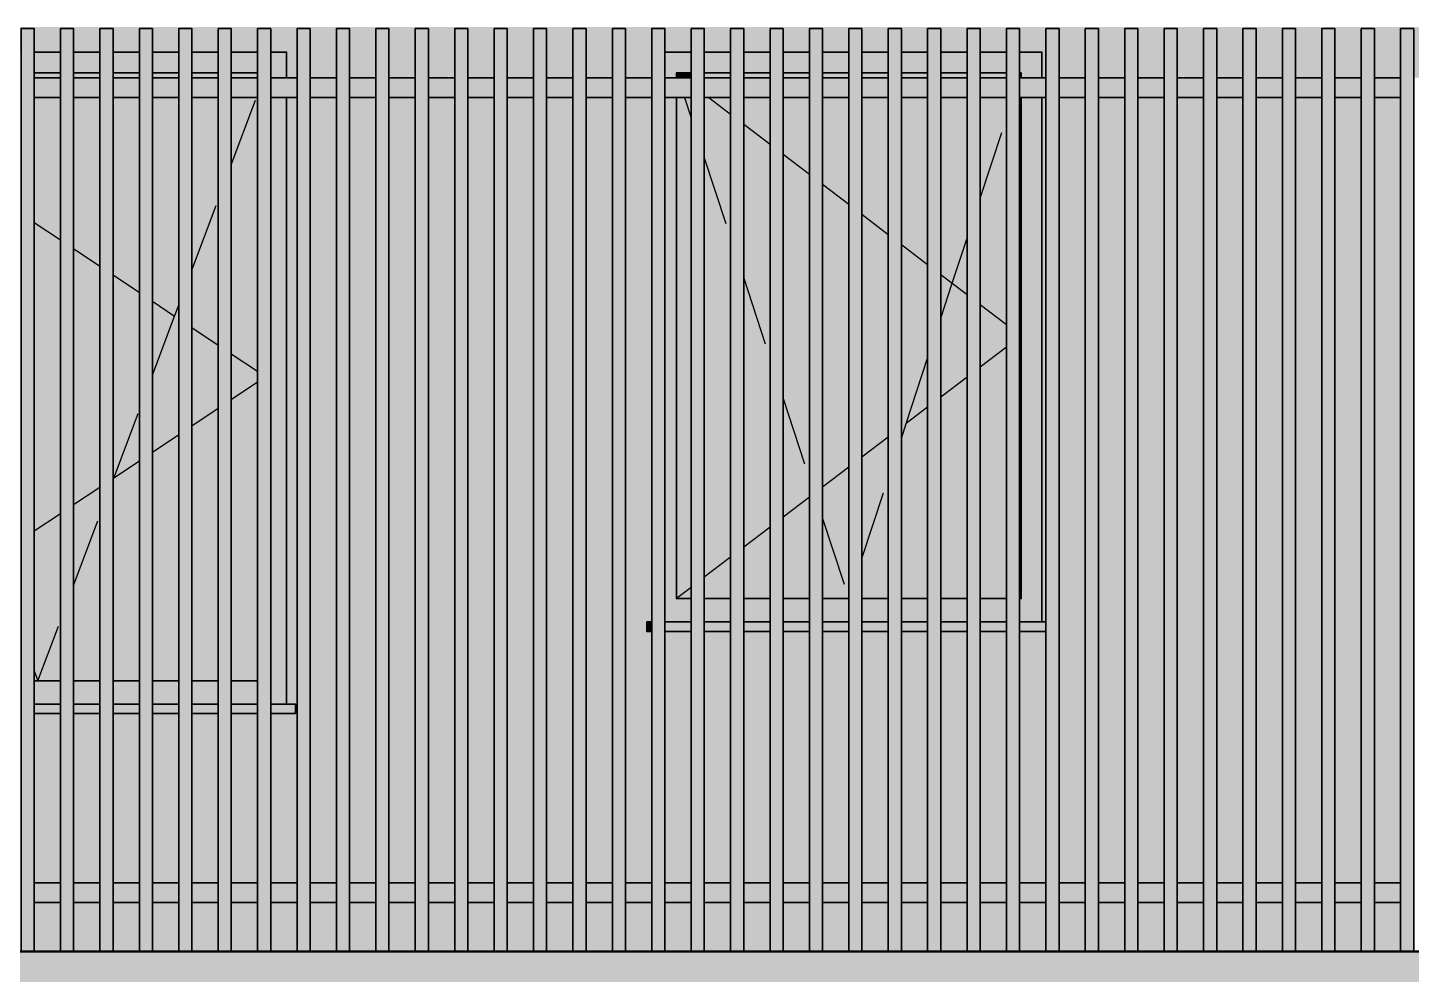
# Model space of a CAD drawing. Header units: metres. Extents: x -13 to 135, y -1 to 10.
# Drawn here: x -5.928 to -1.715, y 6.082 to 8.963 of the extents above; entities that cross this region are included whole.
import ezdxf

# ---------------------------------------------------------------- set-up
doc = ezdxf.new("R2010")
doc.units = ezdxf.units.M
doc.linetypes.add('KRESKOWA', pattern=[5.25, 4.2, -1.05])
doc.layers.add('A-ELEWACJE', color=7, linetype='Continuous', lineweight=35)

msp = doc.modelspace()

# ---------------------------------------------------------------- hatches: boundary and pattern name
at = {"layer": 'A-ELEWACJE', "true_color": 0x606060}
for points in [[(-9.4275, 8.965), (4.1625, 8.965), (4.1625, 8.96), (4.1325, 8.96), (4.1325, 8.81), (4.0525, 8.81), (4.0525, 8.96), (4.0125, 8.96), (4.0125, 8.81), (3.9325, 8.81), (3.9325, 8.96), (3.8925, 8.96), (3.8925, 8.81), (3.8125, 8.81), (3.8125, 8.96), (3.7725, 8.96), (3.7725, 8.81), (3.6925, 8.81), (3.6925, 8.96), (3.6525, 8.96), (3.6525, 8.81), (3.5725, 8.81), (3.5725, 8.96), (3.5325, 8.96), (3.5325, 8.81), (3.4525, 8.81), (3.4525, 8.96), (3.4125, 8.96), (3.4125, 8.81), (3.3325, 8.81), (3.3325, 8.96), (3.2925, 8.96), (3.2925, 8.81), (3.2605, 8.81), (3.2605, 8.888), (3.2125, 8.888), (3.2125, 8.96), (3.1725, 8.96), (3.1725, 8.888), (3.0925, 8.888), (3.0925, 8.96), (3.0525, 8.96), (3.0525, 8.888), (2.9725, 8.888), (2.9725, 8.96), (2.9325, 8.96), (2.9325, 8.888), (2.8525, 8.888), (2.8525, 8.96), (2.8125, 8.96), (2.8125, 8.888), (2.7325, 8.888), (2.7325, 8.96), (2.6925, 8.96), (2.6925, 8.888), (2.6125, 8.888), (2.6125, 8.96), (2.5725, 8.96), (2.5725, 8.888), (2.4925, 8.888), (2.4925, 8.96), (2.4525, 8.96), (2.4525, 8.888), (2.3725, 8.888), (2.3725, 8.96), (2.3325, 8.96), (2.3325, 8.888), (2.2525, 8.888), (2.2525, 8.96), (2.2125, 8.96), (2.2125, 8.888), (2.1325, 8.888), (2.1325, 8.96), (2.0925, 8.96), (2.0925, 8.888), (2.0125, 8.888), (2.0125, 8.96), (1.9725, 8.96), (1.9725, 8.888), (1.8925, 8.888), (1.8925, 8.96), (1.8525, 8.96), (1.8525, 8.888), (1.7725, 8.888), (1.7725, 8.96), (1.7325, 8.96), (1.7325, 8.888), (1.6525, 8.888), (1.6525, 8.96), (1.6125, 8.96), (1.6125, 8.888), (1.5325, 8.888), (1.5325, 8.96), (1.4925, 8.96), (1.4925, 8.888), (1.4125, 8.888), (1.4125, 8.96), (1.3725, 8.96), (1.3725, 8.888), (1.2925, 8.888), (1.2925, 8.96), (1.2525, 8.96), (1.2525, 8.888), (1.1725, 8.888), (1.1725, 8.96), (1.1325, 8.96), (1.1325, 8.888), (1.0525, 8.888), (1.0525, 8.96), (1.0125, 8.96), (1.0125, 8.888), (0.9325, 8.888), (0.9325, 8.96), (0.8925, 8.96), (0.8925, 8.888), (0.8845, 8.888), (0.8845, 8.81), (0.8125, 8.81), (0.8125, 8.96), (0.7725, 8.96), (0.7725, 8.81), (0.6925, 8.81), (0.6925, 8.96), (0.6525, 8.96), (0.6525, 8.81), (0.5725, 8.81), (0.5725, 8.96), (0.5325, 8.96), (0.5325, 8.81), (0.4525, 8.81), (0.4525, 8.96), (0.4125, 8.96), (0.4125, 8.81), (0.3325, 8.81), (0.3325, 8.96), (0.2925, 8.96), (0.2925, 8.81), (0.2125, 8.81), (0.2125, 8.96), (0.1725, 8.96), (0.1725, 8.81), (0.0925, 8.81), (0.0925, 8.96), (0.0525, 8.96), (0.0525, 8.81), (-0.0275, 8.81), (-0.0275, 8.96), (-0.0675, 8.96), (-0.0675, 8.81), (-0.1475, 8.81), (-0.1475, 8.96), (-0.1875, 8.96), (-0.1875, 8.81), (-0.2675, 8.81), (-0.2675, 8.96), (-0.3075, 8.96), (-0.3075, 8.81), (-0.3875, 8.81), (-0.3875, 8.96), (-0.4275, 8.96), (-0.4275, 8.81), (-0.5075, 8.81), (-0.5075, 8.96), (-0.5475, 8.96), (-0.5475, 8.81), (-0.6275, 8.81), (-0.6275, 8.96), (-0.6675, 8.96), (-0.6675, 8.81), (-0.7475, 8.81), (-0.7475, 8.96), (-0.7875, 8.96), (-0.7875, 8.81), (-0.8675, 8.81), (-0.8675, 8.96), (-0.9075, 8.96), (-0.9075, 8.81), (-0.9875, 8.81), (-0.9875, 8.96), (-1.0275, 8.96), (-1.0275, 8.81), (-1.1075, 8.81), (-1.1075, 8.96), (-1.1475, 8.96), (-1.1475, 8.81), (-1.2275, 8.81), (-1.2275, 8.96), (-1.2675, 8.96), (-1.2675, 8.81), (-1.3475, 8.81), (-1.3475, 8.96), (-1.3875, 8.96), (-1.3875, 8.81), (-1.4675, 8.81), (-1.4675, 8.96), (-1.5075, 8.96), (-1.5075, 8.81), (-1.5875, 8.81), (-1.5875, 8.96), (-1.6275, 8.96), (-1.6275, 8.81), (-1.7075, 8.81), (-1.7075, 8.96), (-1.7475, 8.96), (-1.7475, 8.81), (-1.8275, 8.81), (-1.8275, 8.96), (-1.8675, 8.96), (-1.8675, 8.81), (-1.9475, 8.81), (-1.9475, 8.96), (-1.9875, 8.96), (-1.9875, 8.81), (-2.0675, 8.81), (-2.0675, 8.96), (-2.1075, 8.96), (-2.1075, 8.81), (-2.1875, 8.81), (-2.1875, 8.96), (-2.2275, 8.96), (-2.2275, 8.81), (-2.3075, 8.81), (-2.3075, 8.96), (-2.3475, 8.96), (-2.3475, 8.81), (-2.4275, 8.81), (-2.4275, 8.96), (-2.4675, 8.96), (-2.4675, 8.81), (-2.5475, 8.81), (-2.5475, 8.96), (-2.5875, 8.96), (-2.5875, 8.81), (-2.6675, 8.81), (-2.6675, 8.96), (-2.7075, 8.96), (-2.7075, 8.81), (-2.7875, 8.81), (-2.7875, 8.96), (-2.8275, 8.96), (-2.8275, 8.81), (-2.8395, 8.81), (-2.8395, 8.888), (-2.9075, 8.888), (-2.9075, 8.96), (-2.9475, 8.96), (-2.9475, 8.888), (-3.0275, 8.888), (-3.0275, 8.96), (-3.0675, 8.96), (-3.0675, 8.888), (-3.1475, 8.888), (-3.1475, 8.96), (-3.1875, 8.96), (-3.1875, 8.888), (-3.2675, 8.888), (-3.2675, 8.96), (-3.3075, 8.96), (-3.3075, 8.888), (-3.3875, 8.888), (-3.3875, 8.96), (-3.4275, 8.96), (-3.4275, 8.888), (-3.5075, 8.888), (-3.5075, 8.96), (-3.5475, 8.96), (-3.5475, 8.888), (-3.6275, 8.888), (-3.6275, 8.96), (-3.6675, 8.96), (-3.6675, 8.888), (-3.7475, 8.888), (-3.7475, 8.96), (-3.7875, 8.96), (-3.7875, 8.888), (-3.8675, 8.888), (-3.8675, 8.96), (-3.9075, 8.96), (-3.9075, 8.888), (-3.9875, 8.888), (-3.9875, 8.96), (-4.0275, 8.96), (-4.0275, 8.81), (-4.1075, 8.81), (-4.1075, 8.96), (-4.1475, 8.96), (-4.1475, 8.81), (-4.2275, 8.81), (-4.2275, 8.96), (-4.2675, 8.96), (-4.2675, 8.81), (-4.3475, 8.81), (-4.3475, 8.96), (-4.3875, 8.96), (-4.3875, 8.81), (-4.4675, 8.81), (-4.4675, 8.96), (-4.5075, 8.96), (-4.5075, 8.81), (-4.5875, 8.81), (-4.5875, 8.96), (-4.6275, 8.96), (-4.6275, 8.81), (-4.7075, 8.81), (-4.7075, 8.96), (-4.7475, 8.96), (-4.7475, 8.81), (-4.8275, 8.81), (-4.8275, 8.96), (-4.8675, 8.96), (-4.8675, 8.81), (-4.9475, 8.81), (-4.9475, 8.96), (-4.9875, 8.96), (-4.9875, 8.81), (-5.0675, 8.81), (-5.0675, 8.96), (-5.1075, 8.96), (-5.1075, 8.81), (-5.1395, 8.81), (-5.1395, 8.888), (-5.1875, 8.888), (-5.1875, 8.96), (-5.2275, 8.96), (-5.2275, 8.888), (-5.3075, 8.888), (-5.3075, 8.96), (-5.3475, 8.96), (-5.3475, 8.888), (-5.4275, 8.888), (-5.4275, 8.96), (-5.4675, 8.96), (-5.4675, 8.888), (-5.5475, 8.888), (-5.5475, 8.96), (-5.5875, 8.96), (-5.5875, 8.888), (-5.6675, 8.888), (-5.6675, 8.96), (-5.7075, 8.96), (-5.7075, 8.888), (-5.7875, 8.888), (-5.7875, 8.96), (-5.8275, 8.96), (-5.8275, 8.888), (-5.9075, 8.888), (-5.9075, 8.96), (-5.9475, 8.96), (-5.9475, 8.888), (-6.0275, 8.888), (-6.0275, 8.96), (-6.0675, 8.96), (-6.0675, 8.888), (-6.1475, 8.888), (-6.1475, 8.96), (-6.1875, 8.96), (-6.1875, 8.888), (-6.2675, 8.888), (-6.2675, 8.96), (-6.3075, 8.96), (-6.3075, 8.888), (-6.3875, 8.888), (-6.3875, 8.96), (-6.4275, 8.96), (-6.4275, 8.888), (-6.5075, 8.888), (-6.5075, 8.96), (-6.5475, 8.96), (-6.5475, 8.888), (-6.6275, 8.888), (-6.6275, 8.96), (-6.6675, 8.96), (-6.6675, 8.888), (-6.7475, 8.888), (-6.7475, 8.96), (-6.7875, 8.96), (-6.7875, 8.888), (-6.8675, 8.888), (-6.8675, 8.96), (-6.9075, 8.96), (-6.9075, 8.888), (-6.9875, 8.888), (-6.9875, 8.96), (-7.0275, 8.96), (-7.0275, 8.888), (-7.1075, 8.888), (-7.1075, 8.96), (-7.1475, 8.96), (-7.1475, 8.888), (-7.2275, 8.888), (-7.2275, 8.96), (-7.2675, 8.96), (-7.2675, 8.888), (-7.3475, 8.888), (-7.3475, 8.96), (-7.3875, 8.96), (-7.3875, 8.888), (-7.4675, 8.888), (-7.4675, 8.96), (-7.5075, 8.96), (-7.5075, 8.888), (-7.5875, 8.888), (-7.5875, 8.96), (-7.6275, 8.96), (-7.6275, 8.888), (-7.7075, 8.888), (-7.7075, 8.96), (-7.7475, 8.96), (-7.7475, 8.888), (-7.8275, 8.888), (-7.8275, 8.96), (-7.8675, 8.96), (-7.8675, 8.888), (-7.9475, 8.888), (-7.9475, 8.96), (-7.9875, 8.96), (-7.9875, 8.888), (-8.0675, 8.888), (-8.0675, 8.96), (-8.1075, 8.96), (-8.1075, 8.888), (-8.1155, 8.888), (-8.1155, 8.81), (-8.1875, 8.81), (-8.1875, 8.96), (-8.2275, 8.96), (-8.2275, 8.81), (-8.3075, 8.81), (-8.3075, 8.96), (-8.3475, 8.96), (-8.3475, 8.81), (-8.4275, 8.81), (-8.4275, 8.96), (-8.4675, 8.96), (-8.4675, 8.81), (-8.5475, 8.81), (-8.5475, 8.96), (-8.5875, 8.96), (-8.5875, 8.81), (-8.6675, 8.81), (-8.6675, 8.96), (-8.7075, 8.96), (-8.7075, 8.81), (-8.7875, 8.81), (-8.7875, 8.96), (-8.8275, 8.96), (-8.8275, 8.81), (-8.9075, 8.81), (-8.9075, 8.96), (-8.9475, 8.96), (-8.9475, 8.81), (-9.0275, 8.81), (-9.0275, 8.96), (-9.0675, 8.96), (-9.0675, 8.81), (-9.1475, 8.81), (-9.1475, 8.96), (-9.1875, 8.96), (-9.1875, 8.81), (-9.2675, 8.81), (-9.2675, 8.96), (-9.3075, 8.96), (-9.3075, 8.81), (-9.3875, 8.81), (-9.3875, 8.96), (-9.4275, 8.96)], [(-5.1395, 8.75), (-5.1075, 8.75), (-5.1075, 6.36), (-5.1875, 6.36), (-5.1875, 6.875), (-5.1125, 6.875), (-5.1125, 6.904), (-5.1395, 6.904)], [(-5.0675, 8.75), (-4.9875, 8.75), (-4.9875, 6.36), (-5.0675, 6.36)], [(-4.9475, 8.75), (-4.8675, 8.75), (-4.8675, 6.36), (-4.9475, 6.36)], [(-4.8275, 8.75), (-4.7475, 8.75), (-4.7475, 6.36), (-4.8275, 6.36)], [(-4.7075, 8.75), (-4.6275, 8.75), (-4.6275, 6.36), (-4.7075, 6.36)], [(-4.5875, 8.75), (-4.5075, 8.75), (-4.5075, 6.36), (-4.5875, 6.36)], [(-4.4675, 8.75), (-4.3875, 8.75), (-4.3875, 6.36), (-4.4675, 6.36)], [(-4.3475, 8.75), (-4.2675, 8.75), (-4.2675, 6.36), (-4.3475, 6.36)], [(-4.2275, 8.75), (-4.1475, 8.75), (-4.1475, 6.36), (-4.2275, 6.36)], [(-4.1075, 8.75), (-4.0275, 8.75), (-4.0275, 7.154), (-4.0425, 7.154), (-4.0425, 7.125), (-4.0275, 7.125), (-4.0275, 6.36), (-4.1075, 6.36)], [(-2.8395, 8.75), (-2.8275, 8.75), (-2.8275, 7.154), (-2.8395, 7.154)], [(-2.7875, 8.75), (-2.7075, 8.75), (-2.7075, 6.36), (-2.7875, 6.36)], [(-2.5875, 8.75), (-2.5875, 6.36), (-2.6675, 6.36), (-2.6675, 8.75)], [(-2.4675, 8.75), (-2.4675, 6.36), (-2.5475, 6.36), (-2.5475, 8.75)], [(-2.3475, 8.75), (-2.3475, 6.36), (-2.4275, 6.36), (-2.4275, 8.75)], [(-2.2275, 8.75), (-2.2275, 6.36), (-2.3075, 6.36), (-2.3075, 8.75)], [(-2.1075, 8.75), (-2.1075, 6.36), (-2.1875, 6.36), (-2.1875, 8.75)], [(-1.9875, 8.75), (-1.9875, 6.36), (-2.0675, 6.36), (-2.0675, 8.75)], [(-1.8675, 8.75), (-1.8675, 6.36), (-1.9475, 6.36), (-1.9475, 8.75)], [(-1.7475, 8.75), (-1.7475, 6.36), (-1.8275, 6.36), (-1.8275, 8.75)], [(-3.9875, 7.125), (-3.9075, 7.125), (-3.9075, 6.36), (-3.9875, 6.36)], [(-3.7875, 7.125), (-3.7875, 6.36), (-3.8675, 6.36), (-3.8675, 7.125)], [(-3.7475, 7.125), (-3.6675, 7.125), (-3.6675, 6.36), (-3.7475, 6.36)], [(-3.6275, 7.125), (-3.5475, 7.125), (-3.5475, 6.36), (-3.6275, 6.36)], [(-3.5075, 7.125), (-3.4275, 7.125), (-3.4275, 6.36), (-3.5075, 6.36)], [(-3.3875, 7.125), (-3.3075, 7.125), (-3.3075, 6.36), (-3.3875, 6.36)], [(-3.2675, 7.125), (-3.1875, 7.125), (-3.1875, 6.36), (-3.2675, 6.36)], [(-3.0675, 7.125), (-3.0675, 6.36), (-3.1475, 6.36), (-3.1475, 7.125)], [(-2.9475, 7.125), (-2.9475, 6.36), (-3.0275, 6.36), (-3.0275, 7.125)], [(-2.8275, 7.125), (-2.8275, 6.36), (-2.9075, 6.36), (-2.9075, 7.125)], [(-5.9075, 6.875), (-5.8275, 6.875), (-5.8275, 6.36), (-5.9075, 6.36)], [(-5.7875, 6.875), (-5.7075, 6.875), (-5.7075, 6.36), (-5.7875, 6.36)], [(-5.6675, 6.875), (-5.5875, 6.875), (-5.5875, 6.36), (-5.6675, 6.36)], [(-5.5475, 6.875), (-5.4675, 6.875), (-5.4675, 6.36), (-5.5475, 6.36)], [(-5.4275, 6.875), (-5.3475, 6.875), (-5.3475, 6.36), (-5.4275, 6.36)], [(-5.3075, 6.875), (-5.2275, 6.875), (-5.2275, 6.36), (-5.3075, 6.36)], [(-5.9075, 6.3), (-5.8275, 6.3), (-5.8275, 6.152), (-5.9075, 6.152)], [(-5.7875, 6.3), (-5.7075, 6.3), (-5.7075, 6.152), (-5.7875, 6.152)], [(-5.6675, 6.3), (-5.5875, 6.3), (-5.5875, 6.152), (-5.6675, 6.152)], [(-5.5475, 6.3), (-5.4675, 6.3), (-5.4675, 6.152), (-5.5475, 6.152)], [(-5.4275, 6.3), (-5.3475, 6.3), (-5.3475, 6.152), (-5.4275, 6.152)], [(-5.3075, 6.3), (-5.2275, 6.3), (-5.2275, 6.152), (-5.3075, 6.152)], [(-5.1875, 6.3), (-5.1075, 6.3), (-5.1075, 6.152), (-5.1875, 6.152)], [(-5.0675, 6.3), (-4.9875, 6.3), (-4.9875, 6.152), (-5.0675, 6.152)], [(-4.9475, 6.3), (-4.8675, 6.3), (-4.8675, 6.152), (-4.9475, 6.152)], [(-4.8275, 6.3), (-4.7475, 6.3), (-4.7475, 6.152), (-4.8275, 6.152)], [(-4.7075, 6.3), (-4.6275, 6.3), (-4.6275, 6.152), (-4.7075, 6.152)], [(-4.5875, 6.3), (-4.5075, 6.3), (-4.5075, 6.152), (-4.5875, 6.152)], [(-4.4675, 6.3), (-4.3875, 6.3), (-4.3875, 6.152), (-4.4675, 6.152)], [(-4.3475, 6.3), (-4.2675, 6.3), (-4.2675, 6.152), (-4.3475, 6.152)], [(-4.2275, 6.3), (-4.1475, 6.3), (-4.1475, 6.152), (-4.2275, 6.152)], [(-4.1075, 6.3), (-4.0275, 6.3), (-4.0275, 6.152), (-4.1075, 6.152)], [(-3.9875, 6.3), (-3.9075, 6.3), (-3.9075, 6.152), (-3.9875, 6.152)], [(-3.8675, 6.3), (-3.7875, 6.3), (-3.7875, 6.152), (-3.8675, 6.152)], [(-3.7475, 6.3), (-3.6675, 6.3), (-3.6675, 6.152), (-3.7475, 6.152)], [(-3.6275, 6.3), (-3.5475, 6.3), (-3.5475, 6.152), (-3.6275, 6.152)], [(-3.5075, 6.3), (-3.4275, 6.3), (-3.4275, 6.152), (-3.5075, 6.152)], [(-3.3875, 6.3), (-3.3075, 6.3), (-3.3075, 6.152), (-3.3875, 6.152)], [(-3.2675, 6.3), (-3.1875, 6.3), (-3.1875, 6.152), (-3.2675, 6.152)], [(-3.1475, 6.3), (-3.0675, 6.3), (-3.0675, 6.152), (-3.1475, 6.152)], [(-3.0275, 6.3), (-2.9475, 6.3), (-2.9475, 6.152), (-3.0275, 6.152)], [(-2.9075, 6.3), (-2.8275, 6.3), (-2.8275, 6.152), (-2.9075, 6.152)], [(-2.7875, 6.3), (-2.7075, 6.3), (-2.7075, 6.152), (-2.7875, 6.152)], [(-2.6675, 6.152), (-2.6675, 6.3), (-2.5875, 6.3), (-2.5875, 6.152)], [(-2.5475, 6.152), (-2.5475, 6.3), (-2.4675, 6.3), (-2.4675, 6.152)], [(-2.4275, 6.152), (-2.4275, 6.3), (-2.3475, 6.3), (-2.3475, 6.152)], [(-2.3075, 6.152), (-2.3075, 6.3), (-2.2275, 6.3), (-2.2275, 6.152)], [(-2.1875, 6.152), (-2.1875, 6.3), (-2.1075, 6.3), (-2.1075, 6.152)], [(-2.0675, 6.152), (-2.0675, 6.3), (-1.9875, 6.3), (-1.9875, 6.152)], [(-1.9475, 6.152), (-1.9475, 6.3), (-1.8675, 6.3), (-1.8675, 6.152)], [(-1.8275, 6.152), (-1.8275, 6.3), (-1.7475, 6.3), (-1.7475, 6.152)]]:
    msp.add_hatch(color=7, dxfattribs=at).paths.add_polyline_path(points)
at = {"layer": 'A-ELEWACJE', "true_color": 0xa37650}
for points in [[(-5.9075, 6.152), (-5.9475, 6.152), (-5.9475, 8.96), (-5.9075, 8.96)], [(-5.7875, 6.152), (-5.8275, 6.152), (-5.8275, 8.96), (-5.7875, 8.96)], [(-5.6675, 6.152), (-5.7075, 6.152), (-5.7075, 8.96), (-5.6675, 8.96)], [(-5.5475, 6.152), (-5.5875, 6.152), (-5.5875, 8.96), (-5.5475, 8.96)], [(-5.4275, 6.152), (-5.4675, 6.152), (-5.4675, 8.96), (-5.4275, 8.96)], [(-5.3075, 6.152), (-5.3475, 6.152), (-5.3475, 8.96), (-5.3075, 8.96)], [(-5.1875, 6.152), (-5.2275, 6.152), (-5.2275, 8.96), (-5.1875, 8.96)], [(-5.0675, 6.152), (-5.1075, 6.152), (-5.1075, 8.96), (-5.0675, 8.96)], [(-4.9475, 6.152), (-4.9875, 6.152), (-4.9875, 8.96), (-4.9475, 8.96)], [(-4.8275, 6.152), (-4.8675, 6.152), (-4.8675, 8.96), (-4.8275, 8.96)], [(-4.7075, 6.152), (-4.7475, 6.152), (-4.7475, 8.96), (-4.7075, 8.96)], [(-4.5875, 6.152), (-4.6275, 6.152), (-4.6275, 8.96), (-4.5875, 8.96)], [(-4.4675, 6.152), (-4.5075, 6.152), (-4.5075, 8.96), (-4.4675, 8.96)], [(-4.3475, 8.96), (-4.3475, 6.152), (-4.3875, 6.152), (-4.3875, 8.96)], [(-4.2275, 8.96), (-4.2275, 6.152), (-4.2675, 6.152), (-4.2675, 8.96)], [(-4.1075, 6.152), (-4.1475, 6.152), (-4.1475, 8.96), (-4.1075, 8.96)], [(-3.9875, 6.152), (-4.0275, 6.152), (-4.0275, 8.96), (-3.9875, 8.96)], [(-3.8675, 6.152), (-3.9075, 6.152), (-3.9075, 8.96), (-3.8675, 8.96)], [(-3.7475, 6.152), (-3.7875, 6.152), (-3.7875, 8.96), (-3.7475, 8.96)], [(-3.6275, 6.152), (-3.6675, 6.152), (-3.6675, 8.96), (-3.6275, 8.96)], [(-3.5075, 6.152), (-3.5475, 6.152), (-3.5475, 8.96), (-3.5075, 8.96)], [(-3.3875, 8.96), (-3.3875, 6.152), (-3.4275, 6.152), (-3.4275, 8.96)], [(-3.2675, 6.152), (-3.3075, 6.152), (-3.3075, 8.96), (-3.2675, 8.96)], [(-3.1475, 6.152), (-3.1875, 6.152), (-3.1875, 8.96), (-3.1475, 8.96)], [(-3.0275, 6.152), (-3.0675, 6.152), (-3.0675, 8.96), (-3.0275, 8.96)], [(-2.9075, 6.152), (-2.9475, 6.152), (-2.9475, 8.96), (-2.9075, 8.96)], [(-2.7875, 6.152), (-2.8275, 6.152), (-2.8275, 8.96), (-2.7875, 8.96)], [(-2.6675, 6.152), (-2.7075, 6.152), (-2.7075, 8.96), (-2.6675, 8.96)], [(-2.5475, 6.152), (-2.5875, 6.152), (-2.5875, 8.96), (-2.5475, 8.96)], [(-2.4275, 6.152), (-2.4675, 6.152), (-2.4675, 8.96), (-2.4275, 8.96)], [(-2.3075, 6.152), (-2.3475, 6.152), (-2.3475, 8.96), (-2.3075, 8.96)], [(-2.1875, 6.152), (-2.2275, 6.152), (-2.2275, 8.96), (-2.1875, 8.96)], [(-2.0675, 6.152), (-2.1075, 6.152), (-2.1075, 8.96), (-2.0675, 8.96)], [(-1.9475, 6.152), (-1.9875, 6.152), (-1.9875, 8.96), (-1.9475, 8.96)], [(-1.8275, 6.152), (-1.8675, 6.152), (-1.8675, 8.96), (-1.8275, 8.96)], [(-1.7075, 6.152), (-1.7475, 6.152), (-1.7475, 8.96), (-1.7075, 8.96)]]:
    msp.add_hatch(color=7, dxfattribs=at).paths.add_polyline_path(points)
at = {"layer": 'A-ELEWACJE', "true_color": 0x6a6d70}
for points in [[(-5.9075, 8.825), (-5.9075, 8.888), (-5.8275, 8.888), (-5.8275, 8.825)], [(-5.7875, 8.825), (-5.7875, 8.888), (-5.7075, 8.888), (-5.7075, 8.825)], [(-5.6675, 8.825), (-5.6675, 8.888), (-5.5875, 8.888), (-5.5875, 8.825)], [(-5.5475, 8.825), (-5.5475, 8.888), (-5.4675, 8.888), (-5.4675, 8.825)], [(-5.4275, 8.825), (-5.4275, 8.888), (-5.3475, 8.888), (-5.3475, 8.825)], [(-5.3075, 8.825), (-5.3075, 8.888), (-5.2275, 8.888), (-5.2275, 8.825)], [(-5.1395, 8.81), (-5.1875, 8.81), (-5.1875, 8.888), (-5.1395, 8.888)], [(-3.9525, 8.81), (-3.9875, 8.81), (-3.9875, 8.888), (-3.9075, 8.888), (-3.9075, 8.825), (-3.9525, 8.825)], [(-3.8675, 8.825), (-3.8675, 8.888), (-3.7875, 8.888), (-3.7875, 8.825)], [(-3.7475, 8.825), (-3.7475, 8.888), (-3.6675, 8.888), (-3.6675, 8.825)], [(-3.6275, 8.825), (-3.6275, 8.888), (-3.5475, 8.888), (-3.5475, 8.825)], [(-3.5075, 8.825), (-3.5075, 8.888), (-3.4275, 8.888), (-3.4275, 8.825)], [(-3.3875, 8.825), (-3.3875, 8.888), (-3.3075, 8.888), (-3.3075, 8.825)], [(-3.2675, 8.825), (-3.2675, 8.888), (-3.1875, 8.888), (-3.1875, 8.825)], [(-3.1475, 8.825), (-3.1475, 8.888), (-3.0675, 8.888), (-3.0675, 8.825)], [(-3.0275, 8.825), (-3.0275, 8.888), (-2.9475, 8.888), (-2.9475, 8.825)], [(-2.9025, 8.825), (-2.9075, 8.825), (-2.9075, 8.888), (-2.8395, 8.888), (-2.8395, 8.81), (-2.9025, 8.81)], [(-5.1875, 6.904), (-5.1875, 8.75), (-5.1395, 8.75), (-5.1395, 6.904)], [(-3.9525, 7.225), (-3.9075, 7.225), (-3.9075, 7.154), (-3.9875, 7.154), (-3.9875, 8.75), (-3.9525, 8.75)], [(-2.9025, 7.225), (-2.9025, 8.75), (-2.8395, 8.75), (-2.8395, 7.154), (-2.9075, 7.154), (-2.9075, 7.225)], [(-3.7875, 7.225), (-3.7875, 7.154), (-3.8675, 7.154), (-3.8675, 7.225)], [(-3.6675, 7.225), (-3.6675, 7.154), (-3.7475, 7.154), (-3.7475, 7.225)], [(-3.5475, 7.225), (-3.5475, 7.154), (-3.6275, 7.154), (-3.6275, 7.225)], [(-3.4275, 7.225), (-3.4275, 7.154), (-3.5075, 7.154), (-3.5075, 7.225)], [(-3.3075, 7.225), (-3.3075, 7.154), (-3.3875, 7.154), (-3.3875, 7.225)], [(-3.1875, 7.225), (-3.1875, 7.154), (-3.2675, 7.154), (-3.2675, 7.225)], [(-3.0675, 7.225), (-3.0675, 7.154), (-3.1475, 7.154), (-3.1475, 7.225)], [(-2.9475, 7.225), (-2.9475, 7.154), (-3.0275, 7.154), (-3.0275, 7.225)], [(-5.8275, 6.975), (-5.8275, 6.904), (-5.9075, 6.904), (-5.9075, 6.975)], [(-5.7075, 6.975), (-5.7075, 6.904), (-5.7875, 6.904), (-5.7875, 6.975)], [(-5.5875, 6.975), (-5.5875, 6.904), (-5.6675, 6.904), (-5.6675, 6.975)], [(-5.4675, 6.975), (-5.4675, 6.904), (-5.5475, 6.904), (-5.5475, 6.975)], [(-5.3475, 6.975), (-5.3475, 6.904), (-5.4275, 6.904), (-5.4275, 6.975)], [(-5.2275, 6.975), (-5.2275, 6.904), (-5.3075, 6.904), (-5.3075, 6.975)]]:
    msp.add_hatch(color=7, dxfattribs=at).paths.add_polyline_path(points)
at = {"layer": 'A-ELEWACJE', "true_color": 0xa9c3cd}
for points in [[(-5.8275, 8.825), (-5.8275, 8.81), (-5.9075, 8.81), (-5.9075, 8.825)], [(-5.7075, 8.825), (-5.7075, 8.81), (-5.7875, 8.81), (-5.7875, 8.825)], [(-5.5875, 8.825), (-5.5875, 8.81), (-5.6675, 8.81), (-5.6675, 8.825)], [(-5.4675, 8.825), (-5.4675, 8.81), (-5.5475, 8.81), (-5.5475, 8.825)], [(-5.3475, 8.825), (-5.3475, 8.81), (-5.4275, 8.81), (-5.4275, 8.825)], [(-5.2275, 8.825), (-5.2275, 8.81), (-5.3075, 8.81), (-5.3075, 8.825)], [(-3.9525, 8.825), (-3.9075, 8.825), (-3.9075, 8.81), (-3.9525, 8.81)], [(-3.7875, 8.825), (-3.7875, 8.81), (-3.8675, 8.81), (-3.8675, 8.825)], [(-3.6675, 8.825), (-3.6675, 8.81), (-3.7475, 8.81), (-3.7475, 8.825)], [(-3.5475, 8.825), (-3.5475, 8.81), (-3.6275, 8.81), (-3.6275, 8.825)], [(-3.4275, 8.825), (-3.4275, 8.81), (-3.5075, 8.81), (-3.5075, 8.825)], [(-3.3075, 8.825), (-3.3075, 8.81), (-3.3875, 8.81), (-3.3875, 8.825)], [(-3.1875, 8.825), (-3.1875, 8.81), (-3.2675, 8.81), (-3.2675, 8.825)], [(-3.0675, 8.825), (-3.0675, 8.81), (-3.1475, 8.81), (-3.1475, 8.825)], [(-2.9475, 8.825), (-2.9475, 8.81), (-3.0275, 8.81), (-3.0275, 8.825)], [(-2.9025, 8.825), (-2.9025, 8.81), (-2.9075, 8.81), (-2.9075, 8.825)], [(-5.9075, 6.975), (-5.9075, 8.75), (-5.8275, 8.75), (-5.8275, 6.975)], [(-5.7875, 6.975), (-5.7875, 8.75), (-5.7075, 8.75), (-5.7075, 6.975)], [(-5.6675, 6.975), (-5.6675, 8.75), (-5.5875, 8.75), (-5.5875, 6.975)], [(-5.5475, 6.975), (-5.5475, 8.75), (-5.4675, 8.75), (-5.4675, 6.975)], [(-5.4275, 6.975), (-5.4275, 8.75), (-5.3475, 8.75), (-5.3475, 6.975)], [(-5.3075, 6.975), (-5.3075, 8.75), (-5.2275, 8.75), (-5.2275, 6.975)], [(-3.9525, 8.75), (-3.9075, 8.75), (-3.9075, 7.225), (-3.9525, 7.225)], [(-3.8675, 7.225), (-3.8675, 8.75), (-3.7875, 8.75), (-3.7875, 7.225)], [(-3.7475, 7.225), (-3.7475, 8.75), (-3.6675, 8.75), (-3.6675, 7.225)], [(-3.6275, 7.225), (-3.6275, 8.75), (-3.5475, 8.75), (-3.5475, 7.225)], [(-3.5075, 7.225), (-3.5075, 8.75), (-3.4275, 8.75), (-3.4275, 7.225)], [(-3.3875, 7.225), (-3.3875, 8.75), (-3.3075, 8.75), (-3.3075, 7.225)], [(-3.2675, 7.225), (-3.2675, 8.75), (-3.1875, 8.75), (-3.1875, 7.225)], [(-3.1475, 7.225), (-3.1475, 8.75), (-3.0675, 8.75), (-3.0675, 7.225)], [(-3.0275, 7.225), (-3.0275, 8.75), (-2.9475, 8.75), (-2.9475, 7.225)], [(-2.9025, 7.225), (-2.9075, 7.225), (-2.9075, 8.75), (-2.9025, 8.75)]]:
    msp.add_hatch(color=7, dxfattribs=at).paths.add_polyline_path(points)
at = {"layer": 'A-ELEWACJE', "true_color": 0x6b6e70}
for points in [[(-5.8275, 8.81), (-5.8275, 8.75), (-5.9075, 8.75), (-5.9075, 8.81)], [(-5.7075, 8.81), (-5.7075, 8.75), (-5.7875, 8.75), (-5.7875, 8.81)], [(-5.5875, 8.81), (-5.5875, 8.75), (-5.6675, 8.75), (-5.6675, 8.81)], [(-5.4675, 8.81), (-5.4675, 8.75), (-5.5475, 8.75), (-5.5475, 8.81)], [(-5.3475, 8.81), (-5.3475, 8.75), (-5.4275, 8.75), (-5.4275, 8.81)], [(-5.2275, 8.81), (-5.2275, 8.75), (-5.3075, 8.75), (-5.3075, 8.81)], [(-5.1075, 8.81), (-5.1075, 8.75), (-5.1875, 8.75), (-5.1875, 8.81)], [(-4.9875, 8.81), (-4.9875, 8.75), (-5.0675, 8.75), (-5.0675, 8.81)], [(-4.8675, 8.81), (-4.8675, 8.75), (-4.9475, 8.75), (-4.9475, 8.81)], [(-4.7475, 8.81), (-4.7475, 8.75), (-4.8275, 8.75), (-4.8275, 8.81)], [(-4.6275, 8.81), (-4.6275, 8.75), (-4.7075, 8.75), (-4.7075, 8.81)], [(-4.5075, 8.81), (-4.5075, 8.75), (-4.5875, 8.75), (-4.5875, 8.81)], [(-4.3875, 8.81), (-4.3875, 8.75), (-4.4675, 8.75), (-4.4675, 8.81)], [(-4.2675, 8.81), (-4.2675, 8.75), (-4.3475, 8.75), (-4.3475, 8.81)], [(-4.1475, 8.81), (-4.1475, 8.75), (-4.2275, 8.75), (-4.2275, 8.81)], [(-4.0275, 8.81), (-4.0275, 8.75), (-4.1075, 8.75), (-4.1075, 8.81)], [(-3.9075, 8.81), (-3.9075, 8.75), (-3.9875, 8.75), (-3.9875, 8.81)], [(-3.7875, 8.81), (-3.7875, 8.75), (-3.8675, 8.75), (-3.8675, 8.81)], [(-3.6675, 8.81), (-3.6675, 8.75), (-3.7475, 8.75), (-3.7475, 8.81)], [(-3.5475, 8.81), (-3.5475, 8.75), (-3.6275, 8.75), (-3.6275, 8.81)], [(-3.4275, 8.81), (-3.4275, 8.75), (-3.5075, 8.75), (-3.5075, 8.81)], [(-3.3075, 8.81), (-3.3075, 8.75), (-3.3875, 8.75), (-3.3875, 8.81)], [(-3.1875, 8.81), (-3.1875, 8.75), (-3.2675, 8.75), (-3.2675, 8.81)], [(-3.0675, 8.81), (-3.0675, 8.75), (-3.1475, 8.75), (-3.1475, 8.81)], [(-2.9475, 8.81), (-2.9475, 8.75), (-3.0275, 8.75), (-3.0275, 8.81)], [(-2.8275, 8.81), (-2.8275, 8.75), (-2.9075, 8.75), (-2.9075, 8.81)], [(-2.7075, 8.81), (-2.7075, 8.75), (-2.7875, 8.75), (-2.7875, 8.81)], [(-2.5875, 8.81), (-2.5875, 8.75), (-2.6675, 8.75), (-2.6675, 8.81)], [(-2.4675, 8.81), (-2.4675, 8.75), (-2.5475, 8.75), (-2.5475, 8.81)], [(-2.3475, 8.81), (-2.3475, 8.75), (-2.4275, 8.75), (-2.4275, 8.81)], [(-2.2275, 8.81), (-2.2275, 8.75), (-2.3075, 8.75), (-2.3075, 8.81)], [(-2.1075, 8.81), (-2.1075, 8.75), (-2.1875, 8.75), (-2.1875, 8.81)], [(-1.9875, 8.81), (-1.9875, 8.75), (-2.0675, 8.75), (-2.0675, 8.81)], [(-1.8675, 8.81), (-1.8675, 8.75), (-1.9475, 8.75), (-1.9475, 8.81)], [(-1.7475, 8.81), (-1.7475, 8.75), (-1.8275, 8.75), (-1.8275, 8.81)], [(-5.8275, 6.36), (-5.8275, 6.3), (-5.9075, 6.3), (-5.9075, 6.36)], [(-5.7075, 6.36), (-5.7075, 6.3), (-5.7875, 6.3), (-5.7875, 6.36)], [(-5.5875, 6.36), (-5.5875, 6.3), (-5.6675, 6.3), (-5.6675, 6.36)], [(-5.4675, 6.36), (-5.4675, 6.3), (-5.5475, 6.3), (-5.5475, 6.36)], [(-5.3475, 6.36), (-5.3475, 6.3), (-5.4275, 6.3), (-5.4275, 6.36)], [(-5.2275, 6.36), (-5.2275, 6.3), (-5.3075, 6.3), (-5.3075, 6.36)], [(-5.1075, 6.36), (-5.1075, 6.3), (-5.1875, 6.3), (-5.1875, 6.36)], [(-4.9875, 6.36), (-4.9875, 6.3), (-5.0675, 6.3), (-5.0675, 6.36)], [(-4.8675, 6.36), (-4.8675, 6.3), (-4.9475, 6.3), (-4.9475, 6.36)], [(-4.7475, 6.36), (-4.7475, 6.3), (-4.8275, 6.3), (-4.8275, 6.36)], [(-4.6275, 6.36), (-4.6275, 6.3), (-4.7075, 6.3), (-4.7075, 6.36)], [(-4.5075, 6.36), (-4.5075, 6.3), (-4.5875, 6.3), (-4.5875, 6.36)], [(-4.3875, 6.36), (-4.3875, 6.3), (-4.4675, 6.3), (-4.4675, 6.36)], [(-4.2675, 6.36), (-4.2675, 6.3), (-4.3475, 6.3), (-4.3475, 6.36)], [(-4.1475, 6.36), (-4.1475, 6.3), (-4.2275, 6.3), (-4.2275, 6.36)], [(-4.0275, 6.36), (-4.0275, 6.3), (-4.1075, 6.3), (-4.1075, 6.36)], [(-3.9075, 6.36), (-3.9075, 6.3), (-3.9875, 6.3), (-3.9875, 6.36)], [(-3.7875, 6.36), (-3.7875, 6.3), (-3.8675, 6.3), (-3.8675, 6.36)], [(-3.6675, 6.36), (-3.6675, 6.3), (-3.7475, 6.3), (-3.7475, 6.36)], [(-3.5475, 6.36), (-3.5475, 6.3), (-3.6275, 6.3), (-3.6275, 6.36)], [(-3.4275, 6.36), (-3.4275, 6.3), (-3.5075, 6.3), (-3.5075, 6.36)], [(-3.3075, 6.36), (-3.3075, 6.3), (-3.3875, 6.3), (-3.3875, 6.36)], [(-3.1875, 6.36), (-3.1875, 6.3), (-3.2675, 6.3), (-3.2675, 6.36)], [(-3.0675, 6.36), (-3.0675, 6.3), (-3.1475, 6.3), (-3.1475, 6.36)], [(-2.9475, 6.36), (-2.9475, 6.3), (-3.0275, 6.3), (-3.0275, 6.36)], [(-2.8275, 6.36), (-2.8275, 6.3), (-2.9075, 6.3), (-2.9075, 6.36)], [(-2.7075, 6.36), (-2.7075, 6.3), (-2.7875, 6.3), (-2.7875, 6.36)], [(-2.5875, 6.36), (-2.5875, 6.3), (-2.6675, 6.3), (-2.6675, 6.36)], [(-2.4675, 6.36), (-2.4675, 6.3), (-2.5475, 6.3), (-2.5475, 6.36)], [(-2.3475, 6.36), (-2.3475, 6.3), (-2.4275, 6.3), (-2.4275, 6.36)], [(-2.2275, 6.36), (-2.2275, 6.3), (-2.3075, 6.3), (-2.3075, 6.36)], [(-2.1075, 6.36), (-2.1075, 6.3), (-2.1875, 6.3), (-2.1875, 6.36)], [(-1.9875, 6.36), (-1.9875, 6.3), (-2.0675, 6.3), (-2.0675, 6.36)], [(-1.8675, 6.36), (-1.8675, 6.3), (-1.9475, 6.3), (-1.9475, 6.36)], [(-1.7475, 6.36), (-1.7475, 6.3), (-1.8275, 6.3), (-1.8275, 6.36)]]:
    msp.add_hatch(color=7, dxfattribs=at).paths.add_polyline_path(points)
at = {"layer": 'A-ELEWACJE', "true_color": 0x75787b}
for points in [[(-4.0425, 7.125), (-4.0425, 7.154), (-4.0275, 7.154), (-4.0275, 7.125)], [(-3.9875, 7.125), (-3.9875, 7.154), (-3.9075, 7.154), (-3.9075, 7.125)], [(-3.8675, 7.125), (-3.8675, 7.154), (-3.7875, 7.154), (-3.7875, 7.125)], [(-3.7475, 7.125), (-3.7475, 7.154), (-3.6675, 7.154), (-3.6675, 7.125)], [(-3.6275, 7.125), (-3.6275, 7.154), (-3.5475, 7.154), (-3.5475, 7.125)], [(-3.5075, 7.125), (-3.5075, 7.154), (-3.4275, 7.154), (-3.4275, 7.125)], [(-3.3875, 7.125), (-3.3875, 7.154), (-3.3075, 7.154), (-3.3075, 7.125)], [(-3.2675, 7.125), (-3.2675, 7.154), (-3.1875, 7.154), (-3.1875, 7.125)], [(-3.1475, 7.125), (-3.1475, 7.154), (-3.0675, 7.154), (-3.0675, 7.125)], [(-3.0275, 7.125), (-3.0275, 7.154), (-2.9475, 7.154), (-2.9475, 7.125)], [(-2.9075, 7.125), (-2.9075, 7.154), (-2.8275, 7.154), (-2.8275, 7.125)], [(-5.8275, 6.904), (-5.8275, 6.875), (-5.9075, 6.875), (-5.9075, 6.904)], [(-5.7075, 6.904), (-5.7075, 6.875), (-5.7875, 6.875), (-5.7875, 6.904)], [(-5.5875, 6.904), (-5.5875, 6.875), (-5.6675, 6.875), (-5.6675, 6.904)], [(-5.4675, 6.904), (-5.4675, 6.875), (-5.5475, 6.875), (-5.5475, 6.904)], [(-5.3475, 6.904), (-5.3475, 6.875), (-5.4275, 6.875), (-5.4275, 6.904)], [(-5.2275, 6.904), (-5.2275, 6.875), (-5.3075, 6.875), (-5.3075, 6.904)], [(-5.1125, 6.904), (-5.1125, 6.875), (-5.1875, 6.875), (-5.1875, 6.904)]]:
    msp.add_hatch(color=7, dxfattribs=at).paths.add_polyline_path(points)
at = {"layer": 'A-ELEWACJE', "true_color": 0x797d80}
msp.add_hatch(color=7, dxfattribs=at).paths.add_polyline_path([(4.4725, 6.152), (4.4725, 6.15), (-8.4275, 6.15), (-10.5275, 6.15), (-10.5275, 6.152)])
at = {"layer": 'A-ELEWACJE', "true_color": 0xbab7af}
msp.add_hatch(color=7, dxfattribs=at).paths.add_polyline_path([(4.4725, 6.15), (4.4725, 5.85), (-8.4075, 5.85), (-8.4275, 5.85), (-8.4275, 6.15)])

# ---------------------------------------------------------------- linework, layer by layer
at = {"layer": 'A-ELEWACJE', "lineweight": 35, "ltscale": 0.05}
for points in [[(-5.9475, 6.1524), (-5.9475, 8.96), (-5.9075, 8.96), (-5.9075, 6.1524)], [(-5.8275, 6.1524), (-5.8275, 8.96), (-5.7875, 8.96), (-5.7875, 6.1524)], [(-5.7075, 6.1524), (-5.7075, 8.96), (-5.6675, 8.96), (-5.6675, 6.1524)], [(-5.5875, 6.1524), (-5.5875, 8.96), (-5.5475, 8.96), (-5.5475, 6.1524)], [(-5.4675, 6.1524), (-5.4675, 8.96), (-5.4275, 8.96), (-5.4275, 6.1524)], [(-5.3475, 6.1524), (-5.3475, 8.96), (-5.3075, 8.96), (-5.3075, 6.1524)], [(-5.2275, 6.1524), (-5.2275, 8.96), (-5.1875, 8.96), (-5.1875, 6.1524)], [(-5.1075, 6.1524), (-5.1075, 8.96), (-5.0675, 8.96), (-5.0675, 6.1524)], [(-4.9875, 6.1524), (-4.9875, 8.96), (-4.9475, 8.96), (-4.9475, 6.1524)], [(-4.8675, 6.1524), (-4.8675, 8.96), (-4.8275, 8.96), (-4.8275, 6.1524)], [(-4.7475, 6.1524), (-4.7475, 8.96), (-4.7075, 8.96), (-4.7075, 6.1524)], [(-4.6275, 6.1524), (-4.6275, 8.96), (-4.5875, 8.96), (-4.5875, 6.1524)], [(-4.5075, 6.1524), (-4.5075, 8.96), (-4.4675, 8.96), (-4.4675, 6.1524)], [(-4.3875, 6.1524), (-4.3875, 8.96), (-4.3475, 8.96), (-4.3475, 6.1524)], [(-4.2675, 6.1524), (-4.2675, 8.96), (-4.2275, 8.96), (-4.2275, 6.1524)], [(-4.1475, 6.1524), (-4.1475, 8.96), (-4.1075, 8.96), (-4.1075, 6.1524)], [(-4.0275, 6.1524), (-4.0275, 8.96), (-3.9875, 8.96), (-3.9875, 6.1524)], [(-3.9075, 6.1524), (-3.9075, 8.96), (-3.8675, 8.96), (-3.8675, 6.1524)], [(-3.7875, 6.1524), (-3.7875, 8.96), (-3.7475, 8.96), (-3.7475, 6.1524)], [(-3.6675, 6.1524), (-3.6675, 8.96), (-3.6275, 8.96), (-3.6275, 6.1524)], [(-3.5475, 6.1524), (-3.5475, 8.96), (-3.5075, 8.96), (-3.5075, 6.1524)], [(-3.4275, 6.1524), (-3.4275, 8.96), (-3.3875, 8.96), (-3.3875, 6.1524)], [(-3.3075, 6.1524), (-3.3075, 8.96), (-3.2675, 8.96), (-3.2675, 6.1524)], [(-3.1875, 6.1524), (-3.1875, 8.96), (-3.1475, 8.96), (-3.1475, 6.1524)], [(-3.0675, 6.1524), (-3.0675, 8.96), (-3.0275, 8.96), (-3.0275, 6.1524)], [(-2.9475, 6.1524), (-2.9475, 8.96), (-2.9075, 8.96), (-2.9075, 6.1524)], [(-2.8275, 6.1524), (-2.8275, 8.96), (-2.7875, 8.96), (-2.7875, 6.1524)], [(-2.7075, 6.1524), (-2.7075, 8.96), (-2.6675, 8.96), (-2.6675, 6.1524)], [(-2.5875, 6.1524), (-2.5875, 8.96), (-2.5475, 8.96), (-2.5475, 6.1524)], [(-2.4675, 6.1524), (-2.4675, 8.96), (-2.4275, 8.96), (-2.4275, 6.1524)], [(-2.3475, 6.1524), (-2.3475, 8.96), (-2.3075, 8.96), (-2.3075, 6.1524)], [(-2.2275, 6.1524), (-2.2275, 8.96), (-2.1875, 8.96), (-2.1875, 6.1524)], [(-2.1075, 6.1524), (-2.1075, 8.96), (-2.0675, 8.96), (-2.0675, 6.1524)], [(-1.9875, 6.1524), (-1.9875, 8.96), (-1.9475, 8.96), (-1.9475, 6.1524)], [(-1.8675, 6.1524), (-1.8675, 8.96), (-1.8275, 8.96), (-1.8275, 6.1524)], [(-1.7475, 6.1524), (-1.7475, 8.96), (-1.7075, 8.96), (-1.7075, 6.1524)], [(-5.8279, 8.888), (-5.9071, 8.888)], [(-5.7079, 8.888), (-5.7871, 8.888)], [(-5.5879, 8.888), (-5.6671, 8.888)], [(-5.4679, 8.888), (-5.5471, 8.888)], [(-5.3479, 8.888), (-5.4271, 8.888)], [(-5.2279, 8.888), (-5.3071, 8.888)], [(-5.1395, 8.8104), (-5.1395, 8.888), (-5.1871, 8.888)], [(-3.9079, 8.888), (-3.9871, 8.888)], [(-3.7879, 8.888), (-3.8671, 8.888)], [(-3.6679, 8.888), (-3.7471, 8.888)], [(-3.5479, 8.888), (-3.6271, 8.888)], [(-3.4279, 8.888), (-3.5071, 8.888)], [(-3.3079, 8.888), (-3.3871, 8.888)], [(-3.1879, 8.888), (-3.2671, 8.888)], [(-3.0679, 8.888), (-3.1471, 8.888)], [(-2.9479, 8.888), (-3.0271, 8.888)], [(-2.8395, 8.8104), (-2.8395, 8.888), (-2.9071, 8.888)], [(-5.8279, 8.825), (-5.9071, 8.825)], [(-5.9071, 8.81), (-5.8279, 8.81)], [(-5.7079, 8.825), (-5.7871, 8.825)], [(-5.7871, 8.81), (-5.7079, 8.81)], [(-5.5879, 8.825), (-5.6671, 8.825)], [(-5.6671, 8.81), (-5.5879, 8.81)], [(-5.4679, 8.825), (-5.5471, 8.825)], [(-5.5471, 8.81), (-5.4679, 8.81)], [(-5.3479, 8.825), (-5.4271, 8.825)], [(-5.4271, 8.81), (-5.3479, 8.81)], [(-5.2279, 8.825), (-5.3071, 8.825)], [(-5.3071, 8.81), (-5.2279, 8.81)], [(-5.1871, 8.81), (-5.1079, 8.81)], [(-5.0671, 8.81), (-4.9879, 8.81)], [(-4.9471, 8.81), (-4.8679, 8.81)], [(-4.8271, 8.81), (-4.7479, 8.81)], [(-4.7071, 8.81), (-4.6279, 8.81)], [(-4.5871, 8.81), (-4.5079, 8.81)], [(-4.4671, 8.81), (-4.3879, 8.81)], [(-4.3471, 8.81), (-4.2679, 8.81)], [(-4.2271, 8.81), (-4.1479, 8.81)], [(-4.1071, 8.81), (-4.0279, 8.81)], [(-3.9871, 8.81), (-3.9079, 8.81)], [(-3.9079, 8.825), (-3.9525, 8.825), (-3.9525, 8.8104)], [(-3.7879, 8.825), (-3.8671, 8.825)], [(-3.8671, 8.81), (-3.7879, 8.81)], [(-3.6679, 8.825), (-3.7471, 8.825)], [(-3.7471, 8.81), (-3.6679, 8.81)], [(-3.5479, 8.825), (-3.6271, 8.825)], [(-3.6271, 8.81), (-3.5479, 8.81)], [(-3.4279, 8.825), (-3.5071, 8.825)], [(-3.5071, 8.81), (-3.4279, 8.81)], [(-3.3079, 8.825), (-3.3871, 8.825)], [(-3.3871, 8.81), (-3.3079, 8.81)], [(-3.1879, 8.825), (-3.2671, 8.825)], [(-3.2671, 8.81), (-3.1879, 8.81)], [(-3.0679, 8.825), (-3.1471, 8.825)], [(-3.1471, 8.81), (-3.0679, 8.81)], [(-2.9479, 8.825), (-3.0271, 8.825)], [(-3.0271, 8.81), (-2.9479, 8.81)], [(-2.9025, 8.8104), (-2.9025, 8.825), (-2.9071, 8.825)], [(-2.9071, 8.81), (-2.8279, 8.81)], [(-2.7871, 8.81), (-2.7079, 8.81)], [(-2.6671, 8.81), (-2.5879, 8.81)], [(-2.5471, 8.81), (-2.4679, 8.81)], [(-2.4271, 8.81), (-2.3479, 8.81)], [(-2.3071, 8.81), (-2.2279, 8.81)], [(-2.1871, 8.81), (-2.1079, 8.81)], [(-2.0671, 8.81), (-1.9879, 8.81)], [(-1.9471, 8.81), (-1.8679, 8.81)], [(-1.8271, 8.81), (-1.7479, 8.81)], [(-5.8279, 8.75), (-5.9071, 8.75)], [(-5.7079, 8.75), (-5.7871, 8.75)], [(-5.5879, 8.75), (-5.6671, 8.75)], [(-5.4679, 8.75), (-5.5471, 8.75)], [(-5.3479, 8.75), (-5.4271, 8.75)], [(-5.2279, 8.75), (-5.3071, 8.75)], [(-5.1079, 8.75), (-5.1871, 8.75)], [(-5.1395, 6.9044), (-5.1395, 8.7496)], [(-4.9879, 8.75), (-5.0671, 8.75)], [(-4.8679, 8.75), (-4.9471, 8.75)], [(-4.7479, 8.75), (-4.8271, 8.75)], [(-4.6279, 8.75), (-4.7071, 8.75)], [(-4.5079, 8.75), (-4.5871, 8.75)], [(-4.3879, 8.75), (-4.4671, 8.75)], [(-4.2679, 8.75), (-4.3471, 8.75)], [(-4.1479, 8.75), (-4.2271, 8.75)], [(-4.0279, 8.75), (-4.1071, 8.75)], [(-3.9079, 8.75), (-3.9871, 8.75)], [(-3.9525, 8.7496), (-3.9525, 7.225), (-3.9079, 7.225)], [(-3.7879, 8.75), (-3.8671, 8.75)], [(-3.6679, 8.75), (-3.7471, 8.75)], [(-3.5479, 8.75), (-3.6271, 8.75)], [(-3.4279, 8.75), (-3.5071, 8.75)], [(-3.3079, 8.75), (-3.3871, 8.75)], [(-3.1879, 8.75), (-3.2671, 8.75)], [(-3.0679, 8.75), (-3.1471, 8.75)], [(-2.9479, 8.75), (-3.0271, 8.75)], [(-2.8279, 8.75), (-2.9071, 8.75)], [(-2.9071, 7.225), (-2.9025, 7.225), (-2.9025, 8.7496)], [(-2.8395, 7.1544), (-2.8395, 8.7496)], [(-2.7079, 8.75), (-2.7871, 8.75)], [(-2.5879, 8.75), (-2.6671, 8.75)], [(-2.4679, 8.75), (-2.5471, 8.75)], [(-2.3479, 8.75), (-2.4271, 8.75)], [(-2.2279, 8.75), (-2.3071, 8.75)], [(-2.1079, 8.75), (-2.1871, 8.75)], [(-1.9879, 8.75), (-2.0671, 8.75)], [(-1.8679, 8.75), (-1.9471, 8.75)], [(-1.7479, 8.75), (-1.8271, 8.75)], [(-3.8671, 7.225), (-3.7879, 7.225)], [(-3.7471, 7.225), (-3.6679, 7.225)], [(-3.6271, 7.225), (-3.5479, 7.225)], [(-3.5071, 7.225), (-3.4279, 7.225)], [(-3.3871, 7.225), (-3.3079, 7.225)], [(-3.2671, 7.225), (-3.1879, 7.225)], [(-3.1471, 7.225), (-3.0679, 7.225)], [(-3.0271, 7.225), (-2.9479, 7.225)], [(-4.0279, 7.125), (-4.0425, 7.125), (-4.0425, 7.154), (-4.0279, 7.154)], [(-3.9871, 7.154), (-3.9079, 7.154)], [(-3.9079, 7.125), (-3.9871, 7.125)], [(-3.8671, 7.154), (-3.7879, 7.154)], [(-3.7879, 7.125), (-3.8671, 7.125)], [(-3.7471, 7.154), (-3.6679, 7.154)], [(-3.6679, 7.125), (-3.7471, 7.125)], [(-3.6271, 7.154), (-3.5479, 7.154)], [(-3.5479, 7.125), (-3.6271, 7.125)], [(-3.5071, 7.154), (-3.4279, 7.154)], [(-3.4279, 7.125), (-3.5071, 7.125)], [(-3.3871, 7.154), (-3.3079, 7.154)], [(-3.3079, 7.125), (-3.3871, 7.125)], [(-3.2671, 7.154), (-3.1879, 7.154)], [(-3.1879, 7.125), (-3.2671, 7.125)], [(-3.1471, 7.154), (-3.0679, 7.154)], [(-3.0679, 7.125), (-3.1471, 7.125)], [(-3.0271, 7.154), (-2.9479, 7.154)], [(-2.9479, 7.125), (-3.0271, 7.125)], [(-2.9071, 7.154), (-2.8279, 7.154)], [(-2.8279, 7.125), (-2.9071, 7.125)], [(-5.9071, 6.975), (-5.8279, 6.975)], [(-5.7871, 6.975), (-5.7079, 6.975)], [(-5.6671, 6.975), (-5.5879, 6.975)], [(-5.5471, 6.975), (-5.4679, 6.975)], [(-5.4271, 6.975), (-5.3479, 6.975)], [(-5.3071, 6.975), (-5.2279, 6.975)], [(-5.9071, 6.904), (-5.8279, 6.904)], [(-5.8279, 6.875), (-5.9071, 6.875)], [(-5.7871, 6.904), (-5.7079, 6.904)], [(-5.7079, 6.875), (-5.7871, 6.875)], [(-5.6671, 6.904), (-5.5879, 6.904)], [(-5.5879, 6.875), (-5.6671, 6.875)], [(-5.5471, 6.904), (-5.4679, 6.904)], [(-5.4679, 6.875), (-5.5471, 6.875)], [(-5.4271, 6.904), (-5.3479, 6.904)], [(-5.3479, 6.875), (-5.4271, 6.875)], [(-5.3071, 6.904), (-5.2279, 6.904)], [(-5.2279, 6.875), (-5.3071, 6.875)], [(-5.1871, 6.904), (-5.1125, 6.904), (-5.1125, 6.875), (-5.1871, 6.875)], [(-5.9071, 6.36), (-5.8279, 6.36)], [(-5.7871, 6.36), (-5.7079, 6.36)], [(-5.6671, 6.36), (-5.5879, 6.36)], [(-5.5471, 6.36), (-5.4679, 6.36)], [(-5.4271, 6.36), (-5.3479, 6.36)], [(-5.3071, 6.36), (-5.2279, 6.36)], [(-5.1871, 6.36), (-5.1079, 6.36)], [(-5.0671, 6.36), (-4.9879, 6.36)], [(-4.9471, 6.36), (-4.8679, 6.36)], [(-4.8271, 6.36), (-4.7479, 6.36)], [(-4.7071, 6.36), (-4.6279, 6.36)], [(-4.5871, 6.36), (-4.5079, 6.36)], [(-4.4671, 6.36), (-4.3879, 6.36)], [(-4.3471, 6.36), (-4.2679, 6.36)], [(-4.2271, 6.36), (-4.1479, 6.36)], [(-4.1071, 6.36), (-4.0279, 6.36)], [(-3.9871, 6.36), (-3.9079, 6.36)], [(-3.8671, 6.36), (-3.7879, 6.36)], [(-3.7471, 6.36), (-3.6679, 6.36)], [(-3.6271, 6.36), (-3.5479, 6.36)], [(-3.5071, 6.36), (-3.4279, 6.36)], [(-3.3871, 6.36), (-3.3079, 6.36)], [(-3.2671, 6.36), (-3.1879, 6.36)], [(-3.1471, 6.36), (-3.0679, 6.36)], [(-3.0271, 6.36), (-2.9479, 6.36)], [(-2.9071, 6.36), (-2.8279, 6.36)], [(-2.7871, 6.36), (-2.7079, 6.36)], [(-2.6671, 6.36), (-2.5879, 6.36)], [(-2.5471, 6.36), (-2.4679, 6.36)], [(-2.4271, 6.36), (-2.3479, 6.36)], [(-2.3071, 6.36), (-2.2279, 6.36)], [(-2.1871, 6.36), (-2.1079, 6.36)], [(-2.0671, 6.36), (-1.9879, 6.36)], [(-1.9471, 6.36), (-1.8679, 6.36)], [(-1.8271, 6.36), (-1.7479, 6.36)], [(-5.8279, 6.3), (-5.9071, 6.3)], [(-5.7079, 6.3), (-5.7871, 6.3)], [(-5.5879, 6.3), (-5.6671, 6.3)], [(-5.4679, 6.3), (-5.5471, 6.3)], [(-5.3479, 6.3), (-5.4271, 6.3)], [(-5.2279, 6.3), (-5.3071, 6.3)], [(-5.1079, 6.3), (-5.1871, 6.3)], [(-4.9879, 6.3), (-5.0671, 6.3)], [(-4.8679, 6.3), (-4.9471, 6.3)], [(-4.7479, 6.3), (-4.8271, 6.3)], [(-4.6279, 6.3), (-4.7071, 6.3)], [(-4.5079, 6.3), (-4.5871, 6.3)], [(-4.3879, 6.3), (-4.4671, 6.3)], [(-4.2679, 6.3), (-4.3471, 6.3)], [(-4.1479, 6.3), (-4.2271, 6.3)], [(-4.0279, 6.3), (-4.1071, 6.3)], [(-3.9079, 6.3), (-3.9871, 6.3)], [(-3.7879, 6.3), (-3.8671, 6.3)], [(-3.6679, 6.3), (-3.7471, 6.3)], [(-3.5479, 6.3), (-3.6271, 6.3)], [(-3.4279, 6.3), (-3.5071, 6.3)], [(-3.3079, 6.3), (-3.3871, 6.3)], [(-3.1879, 6.3), (-3.2671, 6.3)], [(-3.0679, 6.3), (-3.1471, 6.3)], [(-2.9479, 6.3), (-3.0271, 6.3)], [(-2.8279, 6.3), (-2.9071, 6.3)], [(-2.7079, 6.3), (-2.7871, 6.3)], [(-2.5879, 6.3), (-2.6671, 6.3)], [(-2.4679, 6.3), (-2.5471, 6.3)], [(-2.3479, 6.3), (-2.4271, 6.3)], [(-2.2279, 6.3), (-2.3071, 6.3)], [(-2.1079, 6.3), (-2.1871, 6.3)], [(-1.9879, 6.3), (-2.0671, 6.3)], [(-1.8679, 6.3), (-1.9471, 6.3)], [(-1.7479, 6.3), (-1.8271, 6.3)], [(-10.5275, 6.152), (4.4725, 6.152), (4.4725, 6.15), (-8.4271, 6.15)]]:
    msp.add_lwpolyline(points, dxfattribs=at)
at = {"layer": 'A-ELEWACJE', "linetype": 'KRESKOWA', "lineweight": 25, "ltscale": 0.05, "flags": 128}
for points in [[(-3.9525, 8.825), (-3.9328, 8.81)], [(-5.3075, 8.545), (-5.2306, 8.75)], [(-3.9279, 8.75), (-3.9075, 8.6879)], [(-3.8541, 8.75), (-3.7875, 8.6993)], [(-3.0275, 8.444), (-2.9475, 8.6879)], [(-3.7475, 8.6688), (-3.6675, 8.6079)], [(-3.8675, 8.566), (-3.7875, 8.3221)], [(-3.6275, 8.5774), (-3.5475, 8.5164)], [(-3.5075, 8.486), (-3.4275, 8.425)], [(-5.4275, 8.225), (-5.3475, 8.4383)], [(-3.3875, 8.3945), (-3.3075, 8.3336)], [(-5.9075, 8.37), (-5.8275, 8.3167)], [(-3.2675, 8.3031), (-3.1875, 8.2421)], [(-3.1125, 8.185), (-3.0675, 8.3221)], [(-5.7875, 8.29), (-5.7075, 8.2367)], [(-5.6675, 8.21), (-5.5875, 8.1567)], [(-3.7475, 8.2002), (-3.6675, 7.9564)], [(-3.1475, 8.2117), (-3.1125, 8.185)], [(-3.1475, 8.0783), (-3.1125, 8.185)], [(-3.1125, 8.185), (-3.0675, 8.1507)], [(-5.5475, 8.13), (-5.48, 8.085)], [(-5.48, 8.085), (-5.4675, 8.1183)], [(-3.0275, 8.1202), (-2.9475, 8.0593)], [(-5.5475, 7.905), (-5.48, 8.085)], [(-5.4275, 8.05), (-5.3475, 7.9967)], [(-5.3075, 7.97), (-5.2275, 7.9167)], [(-2.9475, 7.9907), (-3.0275, 7.9298)], [(-3.2525, 7.7583), (-3.1875, 7.9564)], [(-5.2275, 7.8833), (-5.3075, 7.83)], [(-3.0675, 7.8993), (-3.1475, 7.8383)], [(-5.665, 7.5917), (-5.5875, 7.7983)], [(-5.3475, 7.8033), (-5.4275, 7.75)], [(-3.6275, 7.8345), (-3.5475, 7.5907)], [(-3.1875, 7.8079), (-3.2525, 7.7583)], [(-3.2675, 7.7126), (-3.2525, 7.7583)], [(-5.4675, 7.7233), (-5.5475, 7.67)], [(-3.3075, 7.7164), (-3.3875, 7.6555)], [(-5.5875, 7.6433), (-5.665, 7.5917)], [(-3.4275, 7.625), (-3.5075, 7.564)], [(-3.3875, 7.3469), (-3.3075, 7.5907)], [(-5.7075, 7.5633), (-5.7875, 7.51)], [(-3.5475, 7.5336), (-3.6275, 7.4726)], [(-5.8275, 7.4833), (-5.9075, 7.43)], [(-5.7875, 7.265), (-5.7075, 7.4783)], [(-3.5075, 7.4688), (-3.4275, 7.225), (-3.4275, 7.225)], [(-3.6675, 7.4421), (-3.7475, 7.3812)], [(-3.7875, 7.3507), (-3.8675, 7.2898)], [(-3.9075, 7.2593), (-3.9525, 7.225)], [(-5.9075, 7.005), (-5.8963, 6.975), (-5.8275, 7.1583)]]:
    msp.add_lwpolyline(points, dxfattribs=at)

doc.saveas('drawing.dxf')
